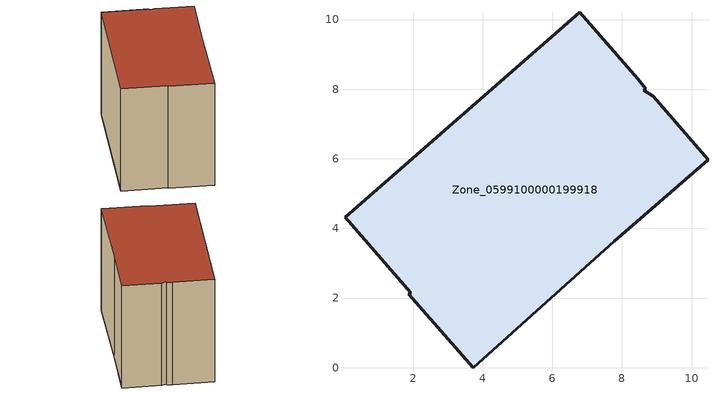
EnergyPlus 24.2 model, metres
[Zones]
Zone_0599100000199918
 floor ground (C_G): 0.06,4.32 6.78,10.21 8.45,8.3 8.69,8.02 8.63,7.96 8.89,7.79 10.47,5.98 7.78,3.63 3.72,0 1.88,2.11 1.93,2.15 z0
 wall outside (C_F): 7.78,3.63 10.47,5.98 8.89,7.79 8.63,7.96 8.69,8.02 8.45,8.3 6.78,10.21 0.06,4.32 1.93,2.15 1.88,2.11 3.72,0 7.78,3.63 z0:7.18
 roof outside (C_R): 8.69,8.02 8.45,8.3 6.78,10.21 0.06,4.32 1.93,2.15 1.88,2.11 3.72,0 7.78,3.63 10.47,5.98 8.89,7.79 8.63,7.96 z7.18
[BUILDING]
Pand.0599100000199918: North Axis=0; Terrain=City; Loads Convergence Tolerance Value=0.04; Temperature Convergence Tolerance Value=0.4; Solar Distribution=FullExterior; Maximum Number of Warmup Days=25; Minimum Number of Warmup Days=1
[Site:Location]
Rotterdam.The.Hague.AP_ZH_NLD Design_Conditions: Latitude=51.96; Longitude=4.45; Time Zone=1; Elevation=-4.5
[SITE:GROUNDTEMPERATURE:BUILDINGSURFACE]
18, 18, 18, 18, 18, 18, 18, 18, 18, 18, 18, 18
[MATERIAL] Thermal Absorptance=0.9; Solar Absorptance=0.7; Visible Absorptance=0.7
Name | Roughness | Thickness | Conductivity | Density | Specific Heat
G.TI.1946 | MediumSmooth | 0.15 | 1 | 540 | 1210
F.TI.1946 | Rough | 0.3 | 0.857143 | 1920 | 840
R.TI.1946 | MediumRough | 0.2 | 0.1 | 1500 | 1000
[CONSTRUCTION]
C_G: G.TI.1946
C_F: F.TI.1946
C_R: R.TI.1946
[ZONE]
Zone_0599100000199918: Type=1; Multiplier=1; Ceiling Height=Autocalculate; Volume=Autocalculate; Floor Area=autocalculate; Part of Total Floor Area=Yes
[ZONEINFILTRATION:DESIGNFLOWRATE]
Infil_Zone_0599100000199918: Zone or ZoneList or Space or SpaceList=Zone_0599100000199918; Schedule=AlwaysOn; Design Flow Rate Calculation Method=Flow/Area; Flow Rate per Floor Area=0.003; Constant Term Coefficient=1; Temperature Term Coefficient=0; Velocity Term Coefficient=0; Velocity Squared Term Coefficient=0
[HVACTEMPLATE:ZONE:IDEALLOADSAIRSYSTEM]
Zone_0599100000199918: Maximum Heating Supply Air Temperature=50; Minimum Cooling Supply Air Temperature=13; Maximum Heating Supply Air Humidity Ratio=0.0156; Minimum Cooling Supply Air Humidity Ratio=0.0077; Heating Limit=NoLimit; Cooling Limit=NoLimit; Dehumidification Control Type=ConstantSensibleHeatRatio; Cooling Sensible Heat Ratio=0.7; Dehumidification Setpoint=60; Humidification Control Type=None; Humidification Setpoint=30; Outdoor Air Method=None; Outdoor Air Flow Rate per Person=0.00944; Outdoor Air Flow Rate per Zone Floor Area=0; Outdoor Air Flow Rate per Zone=0; Demand Controlled Ventilation Type=None; Outdoor Air Economizer Type=NoEconomizer; Heat Recovery Type=None; Sensible Heat Recovery Effectiveness=0.7; Latent Heat Recovery Effectiveness=0.65
[ZONECONTROL:THERMOSTAT]
ThermostatControl_Zone_0599100000199918: Zone or ZoneList=Zone_0599100000199918; Control Type Schedule=DualSetpointControlType; Control 1=Thermostat_Zone_0599100000199918; Temperature Difference Between Cutout And Setpoint=0
[THERMOSTATSETPOINT:DUALSETPOINT]
Thermostat_Zone_0599100000199918: Heating Setpoint Temperature Schedule=HeatingSetpoint_Zone_0599100000199918; Cooling Setpoint Temperature Schedule=CoolingSetpoint_Zone_0599100000199918
[SCHEDULE:COMPACT]
HeatingSetpoint_Zone_0599100000199918: Through: 12/31, For: AllDays, Until: 24:00, 21
CoolingSetpoint_Zone_0599100000199918: Through: 12/31, For: AllDays, Until: 24:00, 24
DualSetpointControlType: Through: 12/31, For: AllDays, Until: 24:00, 4
AlwaysOn: Through: 12/31, For: AllDays, Until: 24:00, 1
